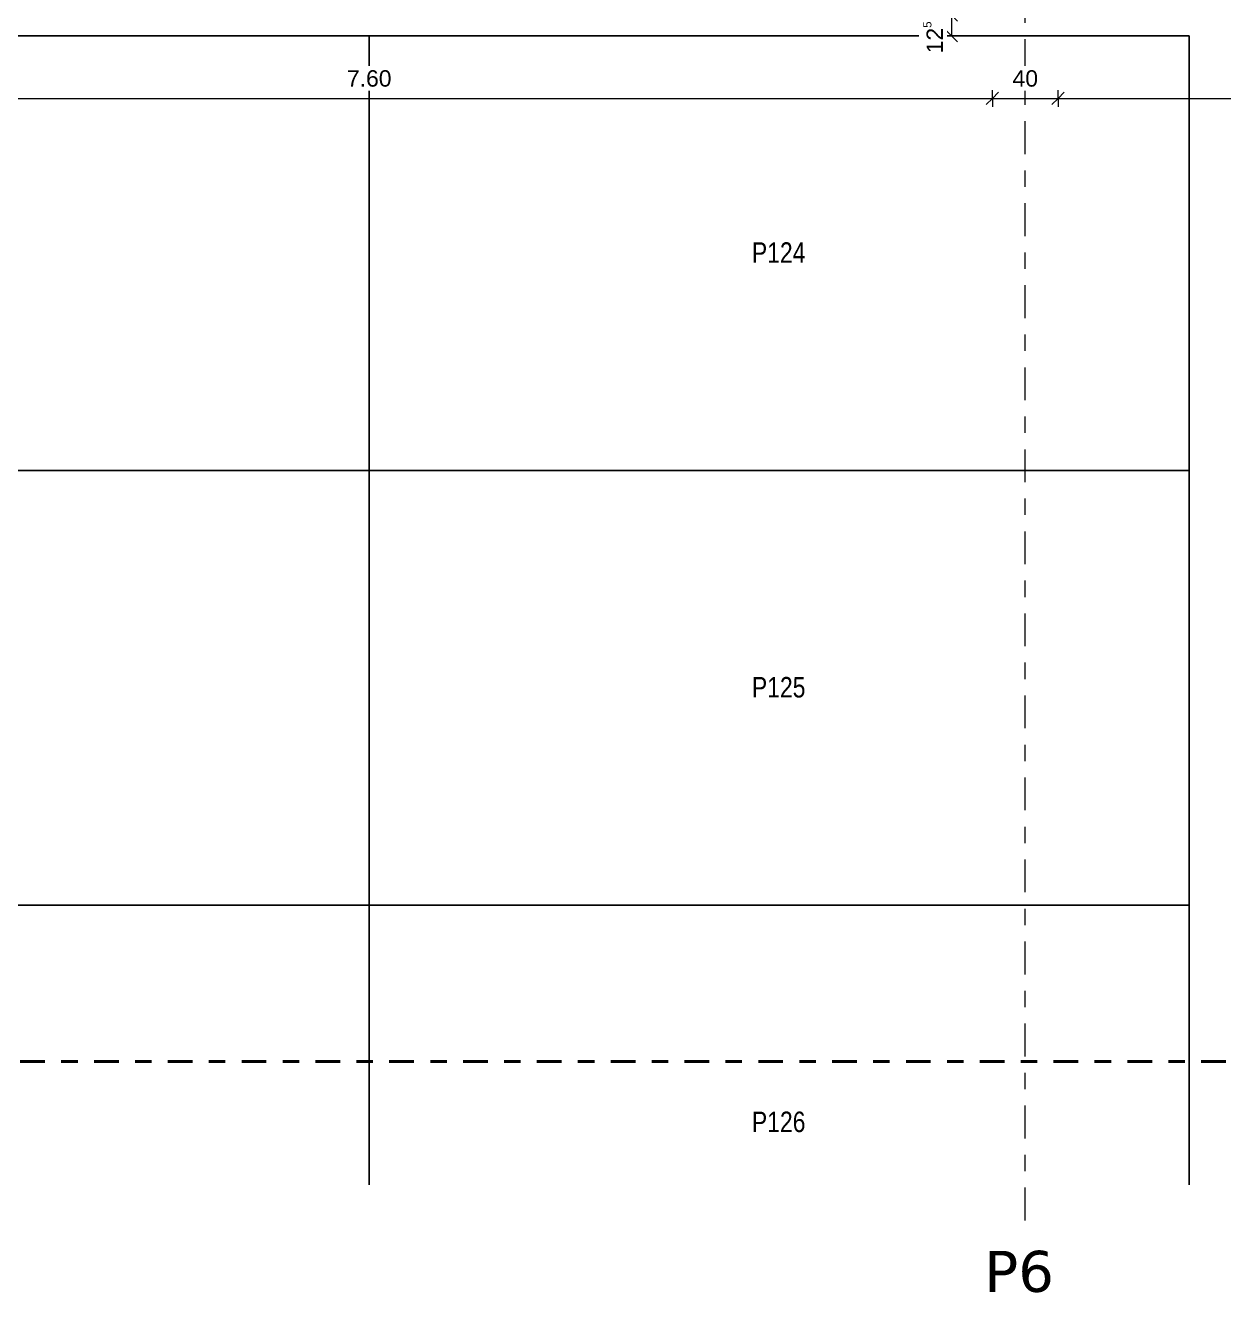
# Model space of a CAD drawing. Header units: metres. Extents: x -85.4 to -16.9, y -4 to 38.1.
# Drawn here: x -49.8 to -42.5, y -4.01 to 3.71 of the extents above; entities that cross this region are included whole.
import ezdxf

# ---------------------------------------------------------------- set-up
doc = ezdxf.new("R2010")
doc.units = ezdxf.units.M
doc.linetypes.add('_Rasterlinie_', pattern=[0.375, 0.2, -0.05, 0.075, -0.05])
doc.linetypes.add('Strichpunkt - Mittel', pattern=[0.35, 0.15, -0.1, 0, -0.1])
for name, color, linetype, lineweight in [('A-____-____-DIMS', 7, 'Continuous', 5), ('A-____-____-DIMS-50', 7, 'Continuous', 5), ('C-PRKG-____-IDEN', 7, 'Continuous', 5), ('C-PRKG-____-OTLN', 7, 'Continuous', 9), ('S-GRID-____-OTLN', 7, 'Continuous', 5)]:
    doc.layers.add(name, color=color, linetype=linetype, lineweight=lineweight)
doc.layers.add('A-____-MATC-OTLN', color=7, linetype='Strichpunkt - Mittel', lineweight=40, true_color=0x0080ff)
doc.layers.add('S-GRID-____-IDEN', color=7, linetype='Continuous', lineweight=9, true_color=0x5555aa)
doc.styles.add('Arial_2', font='arial.ttf', dxfattribs={"height": 0.1})
doc.styles.add('Arial_3', font='arial.ttf', dxfattribs={"width": 0.8, "height": 0.125})
doc.styles.add('Verdana_B', font='verdana.ttf', dxfattribs={"height": 0.25})
doc.dimstyles.new('SUB_Rohbau_fein', dxfattribs={"dimscale": 0.3048, "dimtxt": 0.102026, "dimasz": 0.246063, "dimexe": 0.164042, "dimexo": 0.0625, "dimgap": 0.123031, "dimtad": 1, "dimrnd": 0.005, "dimzin": 0, "dimdsep": 46, "dimtxsty": 'Arial_2', "dimblk1": 'OBLIQUE', "dimblk2": 'OBLIQUE', "dimsah": 1, "dimcen": 0.09, "dimazin": 0, "dimtfac": 1, "dimtdec": 4, "dimtix": 1, "dimtmove": 0, "dimatfit": 3, "dimfxl": 0.164042, "dimfxlon": 1, "dimtvp": 1, "dimtfill": 1, "dimtolj": 1, "dimtzin": 0, "dimarcsym": 2})
doc.dimstyles.new('SUB_Rohbau_fein_2', dxfattribs={"dimscale": 0.3048, "dimtxt": 0.102026, "dimasz": 0.246063, "dimexe": 0.164042, "dimexo": 0.0625, "dimgap": 0.123031, "dimtad": 1, "dimdec": 1, "dimlfac": 100, "dimrnd": 0.5, "dimdsep": 46, "dimtxsty": 'Arial_2', "dimblk1": 'OBLIQUE', "dimblk2": 'OBLIQUE', "dimsah": 1, "dimcen": 0.09, "dimazin": 0, "dimtfac": 1, "dimtdec": 4, "dimtix": 1, "dimtmove": 0, "dimatfit": 3, "dimfxl": 0.164042, "dimfxlon": 1, "dimtvp": 1, "dimtfill": 1, "dimtolj": 1, "dimtzin": 0, "dimarcsym": 2})
doc.dimstyles.new('SUB_Rohbau_fein_3', dxfattribs={"dimscale": 0.3048, "dimtxt": 0.102026, "dimasz": 0.246063, "dimexe": 0.164042, "dimexo": 0.0625, "dimgap": 0.123031, "dimtad": 1, "dimdec": 1, "dimlfac": 100, "dimrnd": 0.5, "dimdsep": 46, "dimtxsty": 'Arial_2', "dimblk1": 'OBLIQUE', "dimblk2": 'OBLIQUE', "dimsah": 1, "dimcen": 0.09, "dimazin": 0, "dimtfac": 1, "dimtdec": 4, "dimtix": 1, "dimtmove": 2, "dimatfit": 3, "dimfxl": 0.164042, "dimfxlon": 1, "dimtvp": 1, "dimtfill": 1, "dimtolj": 1, "dimtzin": 0, "dimarcsym": 2})

# ---------------------------------------------------------------- blocks, each defined once
blk = doc.blocks.new('PP_Parkplatz - 2650 x 5000-V8--01_UG_OK_FFB_AF_lo')
at = {"layer": 'C-PRKG-____-OTLN', "color": 253, "true_color": 0x999999}
for p, q in [((-47.708, -1.649), (-47.708, -3.3553)), ((-42.708, -1.649), (-47.708, -1.649)), ((-42.708, -1.649), (-47.708, -1.649)), ((-47.708, -1.649), (-47.708, -3.3553)), ((-47.708, -3.3553), (-47.708, -1.649)), ((-47.708, -1.649), (-42.708, -1.649)), ((-47.708, -1.649), (-47.708, -1.649)), ((-42.708, -1.649), (-42.708, -3.3553)), ((-42.708, -3.3553), (-42.708, -1.649)), ((-42.708, -1.649), (-42.708, -3.3553)), ((-42.708, -1.649), (-42.708, -1.649))]:
    blk.add_line(p, q, dxfattribs=at)
blk = doc.blocks.new('PP_Parkplatz - 2650 x 5000-V7--01_UG_OK_FFB_AF_lo')
at = {"layer": 'C-PRKG-____-OTLN', "color": 253, "true_color": 0x999999}
for p, q in [((-47.708, 6.951), (-47.708, 4.3016)), ((-42.708, 6.951), (-47.708, 6.951)), ((-42.708, 6.951), (-47.708, 6.951)), ((-47.708, 6.951), (-47.708, 4.3015)), ((-47.708, 4.3016), (-47.708, 6.951)), ((-47.708, 6.951), (-42.708, 6.951)), ((-47.708, 6.951), (-47.708, 6.951)), ((-42.708, 6.951), (-42.708, 4.3016)), ((-42.708, 4.3015), (-42.708, 6.951)), ((-42.708, 6.951), (-42.708, 4.3016)), ((-42.708, 6.951), (-42.708, 6.951)), ((-42.708, 4.3016), (-47.708, 4.3016)), ((-42.708, 4.3016), (-47.708, 4.3016)), ((-47.708, 4.3015), (-47.708, 4.3016)), ((-47.708, 4.3015), (-42.708, 4.3015)), ((-42.708, 4.3015), (-42.708, 4.3016))]:
    blk.add_line(p, q, dxfattribs=at)
blk = doc.blocks.new('DIMBLOCK420--01_UG_OK_FFB_AF_lo')
at = {"layer": 'A-____-____-DIMS-50'}
for p, q in [((-51.508, 3.2675), (-51.5455, 3.23)), ((-51.508, 3.2675), (-51.508, 3.3175)), ((-51.508, 3.2675), (-51.4705, 3.305)), ((-51.508, 3.2675), (-43.908, 3.2675)), ((-51.508, 3.2675), (-51.508, 3.2175)), ((-43.908, 3.2675), (-43.9455, 3.23)), ((-43.908, 3.2675), (-43.908, 3.3175)), ((-43.908, 3.2675), (-43.8705, 3.305)), ((-43.908, 3.2675), (-43.908, 3.2175))]:
    blk.add_line(p, q, dxfattribs=at)
at = {"layer": 'A-____-____-DIMS-50', "color": 0, "insert": (-47.8437, 3.4396), "char_height": 0.1, "width": 0.325653, "attachment_point": 1, "line_spacing_factor": 0.941778, "style": 'Arial_2', "bg_fill": 3, "box_fill_scale": 1.25, "bg_fill_color": 256, "bg_fill_true_color": 13158600, "bg_fill_transparency": 0}
blk.add_mtext('7.60', dxfattribs=at)
blk = doc.blocks.new('_Oblique')
at = {"color": 0, "linetype": 'ByBlock', "lineweight": -2}
blk.add_line((-0.5, -0.5), (0.5, 0.5), dxfattribs=at)
blk = doc.blocks.new('DIMBLOCK421--01_UG_OK_FFB_AF_lo')
at = {"layer": 'A-____-____-DIMS-50'}
for p, q in [((-43.908, 3.2675), (-43.9455, 3.23)), ((-43.908, 3.2675), (-43.908, 3.3175)), ((-43.908, 3.2675), (-43.8705, 3.305)), ((-43.908, 3.2675), (-43.508, 3.2675)), ((-43.908, 3.2675), (-43.908, 3.2175)), ((-43.508, 3.2675), (-43.5455, 3.23)), ((-43.508, 3.2675), (-43.508, 3.3175)), ((-43.508, 3.2675), (-43.4705, 3.305)), ((-43.508, 3.2675), (-43.508, 3.2175))]:
    blk.add_line(p, q, dxfattribs=at)
at = {"layer": 'A-____-____-DIMS-50', "color": 0, "insert": (-43.7856, 3.4396), "char_height": 0.1, "width": 0.186088, "attachment_point": 1, "line_spacing_factor": 0.941778, "style": 'Arial_2', "bg_fill": 3, "box_fill_scale": 1.25, "bg_fill_color": 256, "bg_fill_true_color": 13158600, "bg_fill_transparency": 0}
blk.add_mtext('40', dxfattribs=at)
blk = doc.blocks.new('DIMBLOCK422--01_UG_OK_FFB_AF_lo')
at = {"layer": 'A-____-____-DIMS-50'}
for p, q in [((-43.508, 3.2675), (-43.5455, 3.23)), ((-43.508, 3.2675), (-43.508, 3.3175)), ((-43.508, 3.2675), (-43.4705, 3.305)), ((-43.508, 3.2675), (-36.908, 3.2675)), ((-43.508, 3.2675), (-43.508, 3.2175)), ((-36.908, 3.2675), (-36.9455, 3.23)), ((-36.908, 3.2675), (-36.908, 3.3175)), ((-36.908, 3.2675), (-36.8705, 3.305)), ((-36.908, 3.2675), (-36.908, 3.2175))]:
    blk.add_line(p, q, dxfattribs=at)
at = {"layer": 'A-____-____-DIMS-50', "color": 0, "insert": (-40.3437, 3.4396), "char_height": 0.1, "width": 0.325653, "attachment_point": 1, "line_spacing_factor": 0.941778, "style": 'Arial_2', "bg_fill": 3, "box_fill_scale": 1.25, "bg_fill_color": 256, "bg_fill_true_color": 13158600, "bg_fill_transparency": 0}
blk.add_mtext('6.60', dxfattribs=at)
blk = doc.blocks.new('DIMBLOCK527--01_UG_OK_FFB_AF_lo')
at = {"layer": 'A-____-____-DIMS-50'}
for p, q in [((-44.158, 3.7766), (-44.1955, 3.8141)), ((-44.158, 3.7766), (-44.208, 3.7766)), ((-44.158, 3.7766), (-44.158, 3.6499)), ((-44.158, 3.7766), (-44.1205, 3.7391)), ((-44.158, 3.7766), (-44.108, 3.7766)), ((-44.158, 3.6499), (-44.208, 3.6499)), ((-44.158, 3.6499), (-44.1955, 3.6874)), ((-44.158, 3.6499), (-44.1205, 3.6124)), ((-44.158, 3.6499), (-44.108, 3.6499))]:
    blk.add_line(p, q, dxfattribs=at)
at = {"layer": 'A-____-____-DIMS-50', "color": 0, "insert": (-44.33, 3.5426), "char_height": 0.1, "width": 0.248525, "attachment_point": 1, "rotation": 90, "line_spacing_factor": 0.941778, "style": 'Arial_2', "bg_fill": 3, "box_fill_scale": 1.25, "bg_fill_color": 256, "bg_fill_true_color": 13158600, "bg_fill_transparency": 0}
blk.add_mtext('12\\A2\\H0.5x;\\S5^  ;\\H2x;', dxfattribs=at)

msp = doc.modelspace()

# ---------------------------------------------------------------- linework, layer by layer
at = {"layer": 'A-____-MATC-OTLN'}
msp.add_line((-85.3852, -2.6034), (-18.5205, -2.6034), dxfattribs=at)
at = {"layer": 'S-GRID-____-OTLN', "color": 8, "linetype": '_Rasterlinie_', "true_color": 0x808080}
msp.add_line((-43.708, -3.5715), (-43.708, 33.6425), dxfattribs=at)

# ---------------------------------------------------------------- block references
at = {"layer": 'C-PRKG-____-OTLN', "color": 253, "true_color": 0x999999}
for name, p in [('PP_Parkplatz - 2650 x 5000-V7--01_UG_OK_FFB_AF_lo', (-5, -3.3011)), ('PP_Parkplatz - 2650 x 5000-V7--01_UG_OK_FFB_AF_lo', (0, -3.3011)), ('PP_Parkplatz - 2650 x 5000-V7--01_UG_OK_FFB_AF_lo', (-5, -5.9505)), ('PP_Parkplatz - 2650 x 5000-V7--01_UG_OK_FFB_AF_lo', (0, -5.9505)), ('PP_Parkplatz - 2650 x 5000-V8--01_UG_OK_FFB_AF_lo', (-5, 0)), ('PP_Parkplatz - 2650 x 5000-V8--01_UG_OK_FFB_AF_lo', (0, 0))]:
    msp.add_blockref(name, p, dxfattribs=at)

# ---------------------------------------------------------------- texts
at = {"layer": 'S-GRID-____-IDEN', "color": 8, "lineweight": 5, "true_color": 0x808080, "insert": (-43.9578, -3.7569), "char_height": 0.25, "width": 0.601266, "attachment_point": 1, "style": 'Verdana_B'}
msp.add_mtext('P6', dxfattribs=at)

# ---------------------------------------------------------------- next in the draw order: texts
at = {"layer": 'C-PRKG-____-IDEN', "char_height": 0.125, "width": 0.391223, "attachment_point": 1, "style": 'Arial_3', "bg_fill": 3, "box_fill_scale": 1.25, "bg_fill_color": 256, "bg_fill_true_color": 13158600, "bg_fill_transparency": 0}
for s, insert in [('P124', (-45.3746, 2.3907)), ('P125', (-45.3746, -0.2588)), ('P126', (-45.3746, -2.9082))]:
    msp.add_mtext(s, dxfattribs=dict(at, insert=insert))

# ---------------------------------------------------------------- next in the draw order: dimensions: what is measured, and where the dimension line sits
at = {"layer": 'A-____-____-DIMS'}
dim = msp.add_linear_dim(base=(-44.158, 3.6499), p1=(-44.108, 3.7766), p2=(-44.108, 3.6499), angle=90, text='\\A1;12\\Q;{\\A1;{\\H0.5x;\\S5^ ;}}', dimstyle='SUB_Rohbau_fein_3', override={"dimpost": '<>', "dimfxl": 0.126634}, dxfattribs=at)
dim.commit()
dim.dimension.update_dxf_attribs({"geometry": 'DIMBLOCK527--01_UG_OK_FFB_AF_lo', "text_midpoint": (-44.2634, 3.6669), "dimtype": 160, "text_rotation": 90})
dim = msp.add_linear_dim(base=(-43.908, 3.2675), p1=(-51.508, 3.3175), p2=(-43.908, 3.3175), dimstyle='SUB_Rohbau_fein', override={"dimpost": '<>', "dimfxl": 7.6}, dxfattribs=at)
dim.commit()
dim.dimension.update_dxf_attribs({"geometry": 'DIMBLOCK420--01_UG_OK_FFB_AF_lo', "text_midpoint": (-47.708, 3.3561)})

# ---------------------------------------------------------------- next in the draw order: dimensions: what is measured, and where the dimension line sits
dim = msp.add_linear_dim(base=(-43.508, 3.2675), p1=(-43.908, 3.3175), p2=(-43.508, 3.3175), dimstyle='SUB_Rohbau_fein_2', override={"dimpost": '<>', "dimfxl": 0.4}, dxfattribs=at)
dim.commit()
dim.dimension.update_dxf_attribs({"geometry": 'DIMBLOCK421--01_UG_OK_FFB_AF_lo', "text_midpoint": (-43.708, 3.3561)})

# ---------------------------------------------------------------- next in the draw order: dimensions: what is measured, and where the dimension line sits
dim = msp.add_linear_dim(base=(-36.908, 3.2675), p1=(-43.508, 3.3175), p2=(-36.908, 3.3175), dimstyle='SUB_Rohbau_fein', override={"dimpost": '<>', "dimfxl": 6.6}, dxfattribs=at)
dim.commit()
dim.dimension.update_dxf_attribs({"geometry": 'DIMBLOCK422--01_UG_OK_FFB_AF_lo', "text_midpoint": (-40.208, 3.3561)})

doc.saveas('drawing.dxf')
